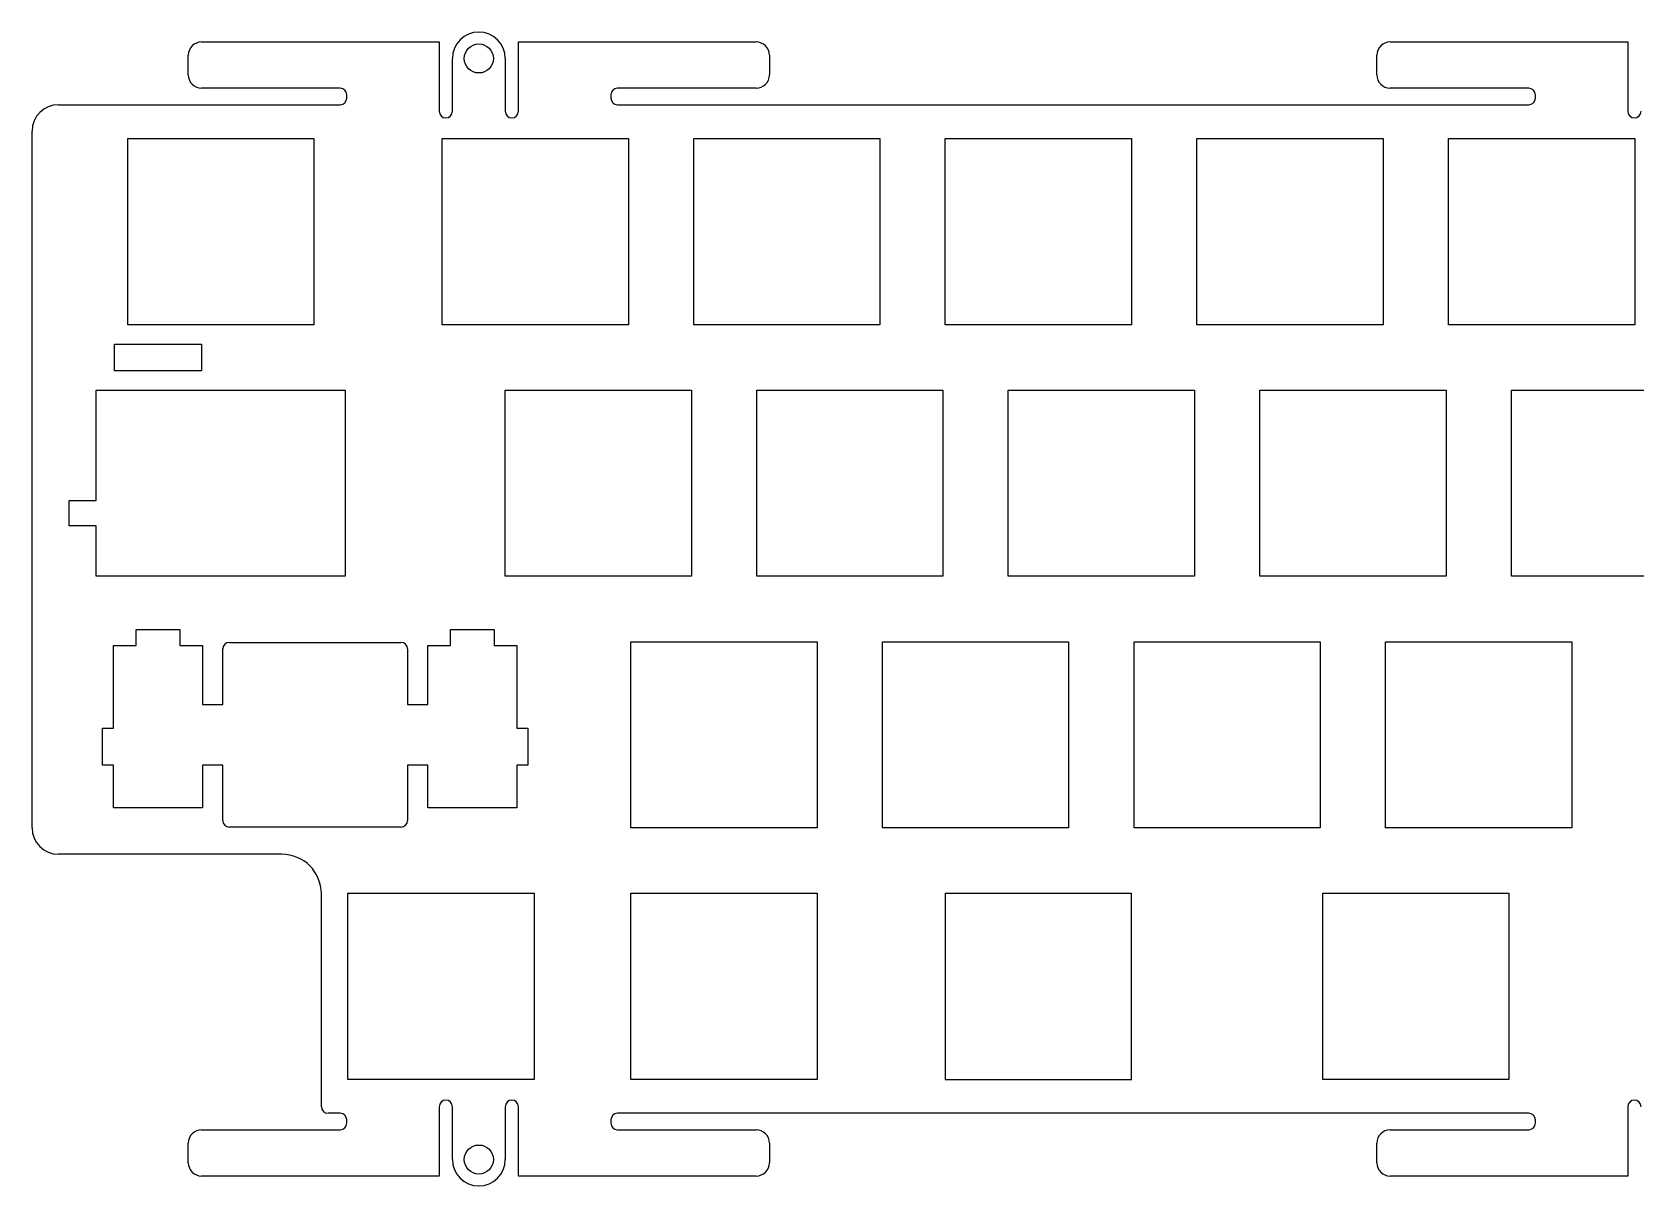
# Model space of a CAD drawing. Header units: millimetres. Extents: x 49 to 297, y 8 to 96.
# Drawn here: x 49.4 to 170.8, y 8.4 to 95.8 of the extents above; entities that cross this region are included whole.
import ezdxf

# ---------------------------------------------------------------- set-up
doc = ezdxf.new("R2010")
doc.units = ezdxf.units.MM
for name, color, linetype in [('Shape1110', 7, 'CONTINUOUS'), ('Shape1436', 7, 'CONTINUOUS'), ('Shape1437', 7, 'CONTINUOUS'), ('Shape1438', 7, 'CONTINUOUS'), ('Shape1439', 7, 'CONTINUOUS'), ('Shape1440', 7, 'CONTINUOUS'), ('Shape1441', 7, 'CONTINUOUS'), ('Shape1442', 7, 'CONTINUOUS'), ('Shape1443', 7, 'CONTINUOUS'), ('Shape1444', 7, 'CONTINUOUS'), ('Shape1445', 7, 'CONTINUOUS'), ('Shape1446', 7, 'CONTINUOUS'), ('Shape1447', 7, 'CONTINUOUS'), ('Shape1472', 7, 'CONTINUOUS'), ('Shape1473', 7, 'CONTINUOUS'), ('Shape1474', 7, 'CONTINUOUS'), ('Shape1475', 7, 'CONTINUOUS'), ('Shape1476', 7, 'CONTINUOUS'), ('Shape1477', 7, 'CONTINUOUS'), ('Shape1478', 7, 'CONTINUOUS'), ('Shape1479', 7, 'CONTINUOUS'), ('Shape1480', 7, 'CONTINUOUS'), ('Shape1481', 7, 'CONTINUOUS'), ('Shape1482', 7, 'CONTINUOUS'), ('Shape1483', 7, 'CONTINUOUS'), ('Shape1484', 7, 'CONTINUOUS'), ('Shape1485', 7, 'CONTINUOUS'), ('Shape1486', 7, 'CONTINUOUS'), ('Shape1487', 7, 'CONTINUOUS'), ('Shape1508', 7, 'CONTINUOUS'), ('Shape1509', 7, 'CONTINUOUS'), ('Shape1510', 7, 'CONTINUOUS'), ('Shape1511', 7, 'CONTINUOUS'), ('Shape1512', 7, 'CONTINUOUS'), ('Shape1513', 7, 'CONTINUOUS'), ('Shape1514', 7, 'CONTINUOUS'), ('Shape1515', 7, 'CONTINUOUS'), ('Shape1516', 7, 'CONTINUOUS'), ('Shape1517', 7, 'CONTINUOUS'), ('Shape1518', 7, 'CONTINUOUS'), ('Shape1519', 7, 'CONTINUOUS'), ('Shape1520', 7, 'CONTINUOUS'), ('Shape1521', 7, 'CONTINUOUS'), ('Shape1522', 7, 'CONTINUOUS'), ('Shape1523', 7, 'CONTINUOUS'), ('Shape1524', 7, 'CONTINUOUS'), ('Shape1525', 7, 'CONTINUOUS'), ('Shape1526', 7, 'CONTINUOUS'), ('Shape1527', 7, 'CONTINUOUS'), ('Shape1528', 7, 'CONTINUOUS'), ('Shape1529', 7, 'CONTINUOUS'), ('Shape1530', 7, 'CONTINUOUS'), ('Shape1531', 7, 'CONTINUOUS'), ('Shape1532', 7, 'CONTINUOUS'), ('Shape1533', 7, 'CONTINUOUS'), ('Shape1534', 7, 'CONTINUOUS'), ('Shape1535', 7, 'CONTINUOUS'), ('Shape1536', 7, 'CONTINUOUS'), ('Shape1537', 7, 'CONTINUOUS'), ('Shape1538', 7, 'CONTINUOUS'), ('Shape1539', 7, 'CONTINUOUS'), ('Shape1540', 7, 'CONTINUOUS'), ('Shape1542', 7, 'CONTINUOUS'), ('Shape1543', 7, 'CONTINUOUS'), ('Shape1600', 7, 'CONTINUOUS'), ('Shape1601', 7, 'CONTINUOUS'), ('Shape1602', 7, 'CONTINUOUS'), ('Shape1603', 7, 'CONTINUOUS'), ('Shape1604', 7, 'CONTINUOUS'), ('Shape1605', 7, 'CONTINUOUS'), ('Shape1606', 7, 'CONTINUOUS'), ('Shape1607', 7, 'CONTINUOUS'), ('Shape1608', 7, 'CONTINUOUS'), ('Shape1609', 7, 'CONTINUOUS'), ('Shape1610', 7, 'CONTINUOUS'), ('Shape1611', 7, 'CONTINUOUS'), ('Shape1612', 7, 'CONTINUOUS'), ('Shape1613', 7, 'CONTINUOUS'), ('Shape1614', 7, 'CONTINUOUS'), ('Shape1615', 7, 'CONTINUOUS'), ('Shape1616', 7, 'CONTINUOUS'), ('Shape1617', 7, 'CONTINUOUS'), ('Shape1618', 7, 'CONTINUOUS'), ('Shape1619', 7, 'CONTINUOUS'), ('Shape1620', 7, 'CONTINUOUS'), ('Shape1621', 7, 'CONTINUOUS'), ('Shape1622', 7, 'CONTINUOUS'), ('Shape1623', 7, 'CONTINUOUS'), ('Shape1624', 7, 'CONTINUOUS'), ('Shape1625', 7, 'CONTINUOUS'), ('Shape1626', 7, 'CONTINUOUS'), ('Shape1627', 7, 'CONTINUOUS'), ('Shape1628', 7, 'CONTINUOUS'), ('Shape1629', 7, 'CONTINUOUS'), ('Shape1630', 7, 'CONTINUOUS'), ('Shape1631', 7, 'CONTINUOUS'), ('Shape1632', 7, 'CONTINUOUS'), ('Shape1633', 7, 'CONTINUOUS'), ('Shape1634', 7, 'CONTINUOUS'), ('Shape1635', 7, 'CONTINUOUS'), ('Shape1636', 7, 'CONTINUOUS'), ('Shape1637', 7, 'CONTINUOUS'), ('Shape1638', 7, 'CONTINUOUS'), ('Shape1639', 7, 'CONTINUOUS'), ('Shape556', 7, 'CONTINUOUS'), ('Shape559', 7, 'CONTINUOUS'), ('Shape598', 7, 'CONTINUOUS'), ('Shape599', 7, 'CONTINUOUS'), ('Shape600', 7, 'CONTINUOUS'), ('Shape601', 7, 'CONTINUOUS'), ('Shape602', 7, 'CONTINUOUS'), ('Shape603', 7, 'CONTINUOUS'), ('Shape604', 7, 'CONTINUOUS'), ('Shape605', 7, 'CONTINUOUS'), ('Shape606', 7, 'CONTINUOUS'), ('Shape607', 7, 'CONTINUOUS'), ('Shape608', 7, 'CONTINUOUS'), ('Shape609', 7, 'CONTINUOUS'), ('Shape610', 7, 'CONTINUOUS'), ('Shape611', 7, 'CONTINUOUS'), ('Shape612', 7, 'CONTINUOUS'), ('Shape613', 7, 'CONTINUOUS'), ('Shape614', 7, 'CONTINUOUS'), ('Shape615', 7, 'CONTINUOUS'), ('Shape616', 7, 'CONTINUOUS'), ('Shape617', 7, 'CONTINUOUS'), ('Shape618', 7, 'CONTINUOUS'), ('Shape619', 7, 'CONTINUOUS'), ('Shape620', 7, 'CONTINUOUS'), ('Shape621', 7, 'CONTINUOUS'), ('Shape622', 7, 'CONTINUOUS'), ('Shape623', 7, 'CONTINUOUS'), ('Shape624', 7, 'CONTINUOUS'), ('Shape625', 7, 'CONTINUOUS'), ('Shape626', 7, 'CONTINUOUS'), ('Shape627', 7, 'CONTINUOUS'), ('Shape628', 7, 'CONTINUOUS'), ('Shape629', 7, 'CONTINUOUS'), ('Shape630', 7, 'CONTINUOUS'), ('Shape631', 7, 'CONTINUOUS'), ('Shape632', 7, 'CONTINUOUS'), ('Shape633', 7, 'CONTINUOUS'), ('Shape634', 7, 'CONTINUOUS'), ('Shape635', 7, 'CONTINUOUS'), ('Shape636', 7, 'CONTINUOUS'), ('Shape637', 7, 'CONTINUOUS'), ('Shape638', 7, 'CONTINUOUS'), ('Shape639', 7, 'CONTINUOUS'), ('Shape640', 7, 'CONTINUOUS'), ('Shape641', 7, 'CONTINUOUS'), ('Shape642', 7, 'CONTINUOUS'), ('Shape643', 7, 'CONTINUOUS'), ('Shape644', 7, 'CONTINUOUS'), ('Shape645', 7, 'CONTINUOUS'), ('Shape646', 7, 'CONTINUOUS'), ('Shape647', 7, 'CONTINUOUS'), ('Shape648', 7, 'CONTINUOUS'), ('Shape649', 7, 'CONTINUOUS'), ('Shape650', 7, 'CONTINUOUS'), ('Shape651', 7, 'CONTINUOUS'), ('Shape652', 7, 'CONTINUOUS'), ('Shape653', 7, 'CONTINUOUS'), ('Shape654', 7, 'CONTINUOUS'), ('Shape655', 7, 'CONTINUOUS'), ('Shape656', 7, 'CONTINUOUS'), ('Shape657', 7, 'CONTINUOUS'), ('Shape658', 7, 'CONTINUOUS'), ('Shape659', 7, 'CONTINUOUS'), ('Shape660', 7, 'CONTINUOUS'), ('Shape661', 7, 'CONTINUOUS'), ('Shape662', 7, 'CONTINUOUS'), ('Shape663', 7, 'CONTINUOUS'), ('Shape664', 7, 'CONTINUOUS'), ('Shape665', 7, 'CONTINUOUS'), ('Shape666', 7, 'CONTINUOUS'), ('Shape667', 7, 'CONTINUOUS'), ('Shape668', 7, 'CONTINUOUS'), ('Shape669', 7, 'CONTINUOUS'), ('Shape670', 7, 'CONTINUOUS'), ('Shape671', 7, 'CONTINUOUS'), ('Shape672', 7, 'CONTINUOUS'), ('Shape673', 7, 'CONTINUOUS'), ('Shape674', 7, 'CONTINUOUS'), ('Shape720', 7, 'CONTINUOUS'), ('Shape721', 7, 'CONTINUOUS'), ('Shape722', 7, 'CONTINUOUS'), ('Shape723', 7, 'CONTINUOUS'), ('Shape727', 7, 'CONTINUOUS'), ('Shape728', 7, 'CONTINUOUS'), ('Shape729', 7, 'CONTINUOUS'), ('Shape738', 7, 'CONTINUOUS'), ('Shape739', 7, 'CONTINUOUS'), ('Shape740', 7, 'CONTINUOUS'), ('Shape741', 7, 'CONTINUOUS'), ('Shape742', 7, 'CONTINUOUS'), ('Shape743', 7, 'CONTINUOUS'), ('Shape744', 7, 'CONTINUOUS'), ('Shape745', 7, 'CONTINUOUS'), ('Shape746', 7, 'CONTINUOUS'), ('Shape747', 7, 'CONTINUOUS'), ('Shape748', 7, 'CONTINUOUS'), ('Shape749', 7, 'CONTINUOUS'), ('Shape750', 7, 'CONTINUOUS'), ('Shape751', 7, 'CONTINUOUS'), ('Shape752', 7, 'CONTINUOUS'), ('Shape753', 7, 'CONTINUOUS')]:
    doc.layers.add(name, color=color, linetype=linetype)

msp = doc.modelspace()

# ---------------------------------------------------------------- linework, layer by layer
at = {"layer": 'Shape1110'}
msp.add_line((118.505, 30.5529), (132.605, 30.5529), dxfattribs=at)
at = {"layer": 'Shape1436'}
msp.add_line((54.215, 68.6529), (73.075, 68.6529), dxfattribs=at)
at = {"layer": 'Shape1437'}
msp.add_line((73.075, 68.6529), (73.075, 54.5529), dxfattribs=at)
at = {"layer": 'Shape1438'}
msp.add_line((73.075, 54.5529), (54.215, 54.5529), dxfattribs=at)
at = {"layer": 'Shape1439'}
msp.add_line((54.215, 54.5529), (54.215, 58.3849), dxfattribs=at)
at = {"layer": 'Shape1440'}
msp.add_line((54.215, 58.3849), (52.175, 58.3849), dxfattribs=at)
at = {"layer": 'Shape1441'}
msp.add_line((52.175, 58.3849), (52.175, 60.2849), dxfattribs=at)
at = {"layer": 'Shape1442'}
msp.add_line((52.175, 60.2849), (54.215, 60.2849), dxfattribs=at)
at = {"layer": 'Shape1443'}
msp.add_line((54.215, 60.2849), (54.215, 68.6529), dxfattribs=at)
at = {"layer": 'Shape1444'}
msp.add_line((118.505, 73.6029), (118.505, 87.7029), dxfattribs=at)
at = {"layer": 'Shape1445'}
msp.add_line((118.505, 87.7029), (132.605, 87.7029), dxfattribs=at)
at = {"layer": 'Shape1446'}
msp.add_line((132.605, 87.7029), (132.605, 73.6029), dxfattribs=at)
at = {"layer": 'Shape1447'}
msp.add_line((132.605, 73.6029), (118.505, 73.6029), dxfattribs=at)
at = {"layer": 'Shape1472'}
msp.add_line((151.845, 35.5029), (151.845, 49.6029), dxfattribs=at)
at = {"layer": 'Shape1473'}
msp.add_line((151.845, 49.6029), (165.945, 49.6029), dxfattribs=at)
at = {"layer": 'Shape1474'}
msp.add_line((165.945, 49.6029), (165.945, 35.5029), dxfattribs=at)
at = {"layer": 'Shape1475'}
msp.add_line((165.945, 35.5029), (151.845, 35.5029), dxfattribs=at)
at = {"layer": 'Shape1476'}
msp.add_line((132.795, 35.5029), (132.795, 49.6029), dxfattribs=at)
at = {"layer": 'Shape1477'}
msp.add_line((132.795, 49.6029), (146.895, 49.6029), dxfattribs=at)
at = {"layer": 'Shape1478'}
msp.add_line((146.895, 49.6029), (146.895, 35.5029), dxfattribs=at)
at = {"layer": 'Shape1479'}
msp.add_line((146.895, 35.5029), (132.795, 35.5029), dxfattribs=at)
at = {"layer": 'Shape1480'}
msp.add_line((113.745, 35.5029), (113.745, 49.6029), dxfattribs=at)
at = {"layer": 'Shape1481'}
msp.add_line((113.745, 49.6029), (127.845, 49.6029), dxfattribs=at)
at = {"layer": 'Shape1482'}
msp.add_line((127.845, 49.6029), (127.845, 35.5029), dxfattribs=at)
at = {"layer": 'Shape1483'}
msp.add_line((127.845, 35.5029), (113.745, 35.5029), dxfattribs=at)
at = {"layer": 'Shape1484'}
msp.add_line((94.695, 35.5029), (94.695, 49.6029), dxfattribs=at)
at = {"layer": 'Shape1485'}
msp.add_line((94.695, 49.6029), (108.795, 49.6029), dxfattribs=at)
at = {"layer": 'Shape1486'}
msp.add_line((108.795, 49.6029), (108.795, 35.5029), dxfattribs=at)
at = {"layer": 'Shape1487'}
msp.add_line((108.795, 35.5029), (94.695, 35.5029), dxfattribs=at)
at = {"layer": 'Shape1508'}
msp.add_line((156.605, 73.6029), (156.605, 87.7029), dxfattribs=at)
at = {"layer": 'Shape1509'}
msp.add_line((156.605, 87.7029), (170.705, 87.7029), dxfattribs=at)
at = {"layer": 'Shape1510'}
msp.add_line((170.705, 87.7029), (170.705, 73.6029), dxfattribs=at)
at = {"layer": 'Shape1511'}
msp.add_line((170.705, 73.6029), (156.605, 73.6029), dxfattribs=at)
at = {"layer": 'Shape1512'}
msp.add_line((137.555, 73.6029), (137.555, 87.7029), dxfattribs=at)
at = {"layer": 'Shape1513'}
msp.add_line((137.555, 87.7029), (151.655, 87.7029), dxfattribs=at)
at = {"layer": 'Shape1514'}
msp.add_line((151.655, 87.7029), (151.655, 73.6029), dxfattribs=at)
at = {"layer": 'Shape1515'}
msp.add_line((151.655, 73.6029), (137.555, 73.6029), dxfattribs=at)
at = {"layer": 'Shape1516'}
msp.add_line((99.455, 73.6029), (99.455, 87.7029), dxfattribs=at)
at = {"layer": 'Shape1517'}
msp.add_line((99.455, 87.7029), (113.555, 87.7029), dxfattribs=at)
at = {"layer": 'Shape1518'}
msp.add_line((113.555, 87.7029), (113.555, 73.6029), dxfattribs=at)
at = {"layer": 'Shape1519'}
msp.add_line((113.555, 73.6029), (99.455, 73.6029), dxfattribs=at)
at = {"layer": 'Shape1520'}
msp.add_line((80.405, 73.6029), (80.405, 87.7029), dxfattribs=at)
at = {"layer": 'Shape1521'}
msp.add_line((80.405, 87.7029), (94.505, 87.7029), dxfattribs=at)
at = {"layer": 'Shape1522'}
msp.add_line((94.505, 87.7029), (94.505, 73.6029), dxfattribs=at)
at = {"layer": 'Shape1523'}
msp.add_line((94.505, 73.6029), (80.405, 73.6029), dxfattribs=at)
at = {"layer": 'Shape1524'}
msp.add_line((85.175, 68.6529), (99.275, 68.6529), dxfattribs=at)
at = {"layer": 'Shape1525'}
msp.add_line((99.275, 68.6529), (99.275, 54.5529), dxfattribs=at)
at = {"layer": 'Shape1526'}
msp.add_line((99.275, 54.5529), (85.175, 54.5529), dxfattribs=at)
at = {"layer": 'Shape1527'}
msp.add_line((85.175, 54.5529), (85.175, 68.6529), dxfattribs=at)
at = {"layer": 'Shape1528'}
msp.add_line((104.225, 68.6529), (118.325, 68.6529), dxfattribs=at)
at = {"layer": 'Shape1529'}
msp.add_line((118.325, 68.6529), (118.325, 54.5529), dxfattribs=at)
at = {"layer": 'Shape1530'}
msp.add_line((118.325, 54.5529), (104.225, 54.5529), dxfattribs=at)
at = {"layer": 'Shape1531'}
msp.add_line((104.225, 54.5529), (104.225, 68.6529), dxfattribs=at)
at = {"layer": 'Shape1532'}
msp.add_line((123.275, 68.6529), (137.375, 68.6529), dxfattribs=at)
at = {"layer": 'Shape1533'}
msp.add_line((137.375, 68.6529), (137.375, 54.5529), dxfattribs=at)
at = {"layer": 'Shape1534'}
msp.add_line((137.375, 54.5529), (123.275, 54.5529), dxfattribs=at)
at = {"layer": 'Shape1535'}
msp.add_line((123.275, 54.5529), (123.275, 68.6529), dxfattribs=at)
at = {"layer": 'Shape1536'}
msp.add_line((142.325, 54.5529), (142.325, 68.6529), dxfattribs=at)
at = {"layer": 'Shape1537'}
msp.add_line((142.325, 68.6529), (156.425, 68.6529), dxfattribs=at)
at = {"layer": 'Shape1538'}
msp.add_line((156.425, 68.6529), (156.425, 54.5529), dxfattribs=at)
at = {"layer": 'Shape1539'}
msp.add_line((156.425, 54.5529), (142.325, 54.5529), dxfattribs=at)
at = {"layer": 'Shape1540'}
msp.add_line((161.375, 68.6529), (175.475, 68.6529), dxfattribs=at)
at = {"layer": 'Shape1542'}
msp.add_line((175.475, 54.5529), (161.375, 54.5529), dxfattribs=at)
at = {"layer": 'Shape1543'}
msp.add_line((161.375, 54.5529), (161.375, 68.6529), dxfattribs=at)
at = {"layer": 'Shape1600'}
msp.add_line((63.795, 36.0539), (63.795, 40.2529), dxfattribs=at)
at = {"layer": 'Shape1601'}
msp.add_arc((64.295, 36.0539), 0.5, 180, -90, dxfattribs=at)
at = {"layer": 'Shape1602'}
msp.add_line((63.795, 40.2529), (62.265, 40.2529), dxfattribs=at)
at = {"layer": 'Shape1603'}
msp.add_line((62.265, 40.2529), (62.265, 37.0239), dxfattribs=at)
at = {"layer": 'Shape1604'}
msp.add_line((62.265, 37.0239), (55.515, 37.0239), dxfattribs=at)
at = {"layer": 'Shape1605'}
msp.add_line((55.515, 37.0239), (55.515, 40.2529), dxfattribs=at)
at = {"layer": 'Shape1606'}
msp.add_line((55.515, 40.2529), (54.685, 40.2529), dxfattribs=at)
at = {"layer": 'Shape1607'}
msp.add_line((54.685, 40.2529), (54.685, 43.0529), dxfattribs=at)
at = {"layer": 'Shape1608'}
msp.add_line((54.685, 43.0529), (55.515, 43.0529), dxfattribs=at)
at = {"layer": 'Shape1609'}
msp.add_line((55.515, 43.0529), (55.515, 49.3229), dxfattribs=at)
at = {"layer": 'Shape1610'}
msp.add_line((55.515, 49.3229), (57.245, 49.3229), dxfattribs=at)
at = {"layer": 'Shape1611'}
msp.add_line((57.245, 49.3229), (57.245, 50.5229), dxfattribs=at)
at = {"layer": 'Shape1612'}
msp.add_line((57.245, 50.5229), (60.535, 50.5229), dxfattribs=at)
at = {"layer": 'Shape1613'}
msp.add_line((60.535, 50.5229), (60.535, 49.3229), dxfattribs=at)
at = {"layer": 'Shape1614'}
msp.add_line((60.535, 49.3229), (62.265, 49.3229), dxfattribs=at)
at = {"layer": 'Shape1615'}
msp.add_line((62.265, 49.3229), (62.265, 44.8539), dxfattribs=at)
at = {"layer": 'Shape1616'}
msp.add_line((62.265, 44.8539), (63.795, 44.8539), dxfattribs=at)
at = {"layer": 'Shape1617'}
msp.add_line((63.795, 44.8539), (63.795, 49.0529), dxfattribs=at)
at = {"layer": 'Shape1618'}
msp.add_line((64.295, 49.5529), (77.285, 49.5529), dxfattribs=at)
at = {"layer": 'Shape1619'}
msp.add_arc((64.295, 49.0529), 0.5, 90, 180, dxfattribs=at)
at = {"layer": 'Shape1620'}
msp.add_line((77.785, 49.0529), (77.785, 44.8539), dxfattribs=at)
at = {"layer": 'Shape1621'}
msp.add_arc((77.285, 49.0529), 0.5, 0, 90, dxfattribs=at)
at = {"layer": 'Shape1622'}
msp.add_line((77.785, 44.8539), (79.315, 44.8539), dxfattribs=at)
at = {"layer": 'Shape1623'}
msp.add_line((79.315, 44.8539), (79.315, 49.3229), dxfattribs=at)
at = {"layer": 'Shape1624'}
msp.add_line((79.315, 49.3229), (81.035, 49.3229), dxfattribs=at)
at = {"layer": 'Shape1625'}
msp.add_line((81.035, 49.3229), (81.035, 50.5229), dxfattribs=at)
at = {"layer": 'Shape1626'}
msp.add_line((81.035, 50.5229), (84.335, 50.5229), dxfattribs=at)
at = {"layer": 'Shape1627'}
msp.add_line((84.335, 50.5229), (84.335, 49.3229), dxfattribs=at)
at = {"layer": 'Shape1628'}
msp.add_line((84.335, 49.3229), (86.065, 49.3229), dxfattribs=at)
at = {"layer": 'Shape1629'}
msp.add_line((86.065, 49.3229), (86.065, 43.0529), dxfattribs=at)
at = {"layer": 'Shape1630'}
msp.add_line((86.065, 43.0529), (86.895, 43.0529), dxfattribs=at)
at = {"layer": 'Shape1631'}
msp.add_line((86.895, 43.0529), (86.895, 40.2529), dxfattribs=at)
at = {"layer": 'Shape1632'}
msp.add_line((86.895, 40.2529), (86.065, 40.2529), dxfattribs=at)
at = {"layer": 'Shape1633'}
msp.add_line((86.065, 40.2529), (86.065, 37.0239), dxfattribs=at)
at = {"layer": 'Shape1634'}
msp.add_line((86.065, 37.0239), (79.315, 37.0239), dxfattribs=at)
at = {"layer": 'Shape1635'}
msp.add_line((79.315, 37.0239), (79.315, 40.2529), dxfattribs=at)
at = {"layer": 'Shape1636'}
msp.add_line((79.315, 40.2529), (77.785, 40.2529), dxfattribs=at)
at = {"layer": 'Shape1637'}
msp.add_line((77.785, 40.2529), (77.785, 36.0539), dxfattribs=at)
at = {"layer": 'Shape1638'}
msp.add_arc((77.285, 36.0539), 0.5, -90, 0, dxfattribs=at)
at = {"layer": 'Shape1639'}
msp.add_line((77.285, 35.5539), (64.295, 35.5539), dxfattribs=at)
at = {"layer": 'Shape556'}
msp.add_circle((83.185, 93.7769), 1.1, dxfattribs=at)
at = {"layer": 'Shape559'}
msp.add_circle((83.185, 10.3789), 1.1, dxfattribs=at)
at = {"layer": 'Shape598'}
msp.add_arc((170.685, 14.3789), 0.5, 0, 180, dxfattribs=at)
at = {"layer": 'Shape599'}
msp.add_line((170.185, 14.3789), (170.185, 9.1289), dxfattribs=at)
at = {"layer": 'Shape600'}
msp.add_line((170.185, 9.1289), (152.185, 9.1289), dxfattribs=at)
at = {"layer": 'Shape601'}
msp.add_arc((152.185, 10.1289), 1, 180, -90, dxfattribs=at)
at = {"layer": 'Shape602'}
msp.add_line((151.185, 10.1289), (151.185, 11.6289), dxfattribs=at)
at = {"layer": 'Shape603'}
msp.add_arc((152.185, 11.6289), 1, 90, 180, dxfattribs=at)
at = {"layer": 'Shape604'}
msp.add_line((152.185, 12.6289), (162.685, 12.6289), dxfattribs=at)
at = {"layer": 'Shape605'}
msp.add_arc((162.685, 13.1289), 0.5, -90, 0, dxfattribs=at)
at = {"layer": 'Shape606'}
msp.add_line((163.185, 13.1289), (163.185, 13.3779), dxfattribs=at)
at = {"layer": 'Shape607'}
msp.add_arc((162.685, 13.3779), 0.5, 0, 90, dxfattribs=at)
at = {"layer": 'Shape608'}
msp.add_line((162.685, 13.8779), (93.685, 13.8779), dxfattribs=at)
at = {"layer": 'Shape609'}
msp.add_arc((93.685, 13.3779), 0.5, 90, 180, dxfattribs=at)
at = {"layer": 'Shape610'}
msp.add_line((93.185, 13.3779), (93.185, 13.1289), dxfattribs=at)
at = {"layer": 'Shape611'}
msp.add_arc((93.685, 13.1289), 0.5, 180, -90, dxfattribs=at)
at = {"layer": 'Shape612'}
msp.add_line((93.685, 12.6289), (104.185, 12.6289), dxfattribs=at)
at = {"layer": 'Shape613'}
msp.add_arc((104.185, 11.6289), 1, 0, 90, dxfattribs=at)
at = {"layer": 'Shape614'}
msp.add_line((105.185, 11.6289), (105.185, 10.1289), dxfattribs=at)
at = {"layer": 'Shape615'}
msp.add_arc((104.185, 10.1289), 1, -90, 0, dxfattribs=at)
at = {"layer": 'Shape616'}
msp.add_line((104.185, 9.1289), (86.185, 9.1289), dxfattribs=at)
at = {"layer": 'Shape617'}
msp.add_line((86.185, 9.1289), (86.185, 14.3789), dxfattribs=at)
at = {"layer": 'Shape618'}
msp.add_arc((85.685, 14.3789), 0.5, 0, 180, dxfattribs=at)
at = {"layer": 'Shape619'}
msp.add_line((85.185, 14.3789), (85.185, 10.3789), dxfattribs=at)
at = {"layer": 'Shape620'}
msp.add_arc((83.185, 10.3789), 2, 180, 0, dxfattribs=at)
at = {"layer": 'Shape621'}
msp.add_line((81.185, 10.3789), (81.185, 14.3789), dxfattribs=at)
at = {"layer": 'Shape622'}
msp.add_arc((80.685, 14.3789), 0.5, 0, 180, dxfattribs=at)
at = {"layer": 'Shape623'}
msp.add_line((80.185, 14.3789), (80.185, 9.1289), dxfattribs=at)
at = {"layer": 'Shape624'}
msp.add_line((80.185, 9.1289), (62.185, 9.1289), dxfattribs=at)
at = {"layer": 'Shape625'}
msp.add_arc((62.185, 10.1289), 1, 180, -90, dxfattribs=at)
at = {"layer": 'Shape626'}
msp.add_line((61.185, 10.1289), (61.185, 11.6289), dxfattribs=at)
at = {"layer": 'Shape627'}
msp.add_arc((62.185, 11.6289), 1, 90, 180, dxfattribs=at)
at = {"layer": 'Shape628'}
msp.add_line((62.185, 12.6289), (72.685, 12.6289), dxfattribs=at)
at = {"layer": 'Shape629'}
msp.add_arc((72.685, 13.1289), 0.5, -90, 0, dxfattribs=at)
at = {"layer": 'Shape630'}
msp.add_line((73.185, 13.1289), (73.185, 13.3779), dxfattribs=at)
at = {"layer": 'Shape631'}
msp.add_arc((72.685, 13.3779), 0.5, 0, 90, dxfattribs=at)
at = {"layer": 'Shape632'}
msp.add_line((72.685, 13.8779), (71.765, 13.8779), dxfattribs=at)
at = {"layer": 'Shape633'}
msp.add_arc((71.765, 14.3779), 0.5, 180, -90, dxfattribs=at)
at = {"layer": 'Shape634'}
msp.add_line((71.265, 14.3779), (71.265, 30.5029), dxfattribs=at)
at = {"layer": 'Shape635'}
msp.add_arc((68.265, 30.5029), 3, 0, 90, dxfattribs=at)
at = {"layer": 'Shape636'}
msp.add_line((68.265, 33.5029), (51.355, 33.5029), dxfattribs=at)
at = {"layer": 'Shape637'}
msp.add_arc((51.355, 35.5029), 2, 180, -90, dxfattribs=at)
at = {"layer": 'Shape638'}
msp.add_line((49.355, 35.5029), (49.355, 88.2779), dxfattribs=at)
at = {"layer": 'Shape639'}
msp.add_arc((51.355, 88.2779), 2, 90, 180, dxfattribs=at)
at = {"layer": 'Shape640'}
msp.add_line((51.355, 90.2779), (72.685, 90.2779), dxfattribs=at)
at = {"layer": 'Shape641'}
msp.add_arc((72.685, 90.7779), 0.5, -90, 0, dxfattribs=at)
at = {"layer": 'Shape642'}
msp.add_line((73.185, 90.7779), (73.185, 91.0269), dxfattribs=at)
at = {"layer": 'Shape643'}
msp.add_arc((72.685, 91.0269), 0.5, 0, 90, dxfattribs=at)
at = {"layer": 'Shape644'}
msp.add_line((72.685, 91.5269), (62.185, 91.5269), dxfattribs=at)
at = {"layer": 'Shape645'}
msp.add_arc((62.185, 92.5269), 1, 180, -90, dxfattribs=at)
at = {"layer": 'Shape646'}
msp.add_line((61.185, 92.5269), (61.185, 94.0269), dxfattribs=at)
at = {"layer": 'Shape647'}
msp.add_arc((62.185, 94.0269), 1, 90, 180, dxfattribs=at)
at = {"layer": 'Shape648'}
msp.add_line((62.185, 95.0269), (80.185, 95.0269), dxfattribs=at)
at = {"layer": 'Shape649'}
msp.add_line((80.185, 95.0269), (80.185, 89.7769), dxfattribs=at)
at = {"layer": 'Shape650'}
msp.add_arc((80.685, 89.7769), 0.5, 180, 0, dxfattribs=at)
at = {"layer": 'Shape651'}
msp.add_line((81.185, 89.7769), (81.185, 93.7769), dxfattribs=at)
at = {"layer": 'Shape652'}
msp.add_arc((83.185, 93.7769), 2, 0, 180, dxfattribs=at)
at = {"layer": 'Shape653'}
msp.add_line((85.185, 93.7769), (85.185, 89.7769), dxfattribs=at)
at = {"layer": 'Shape654'}
msp.add_arc((85.685, 89.7769), 0.5, 180, 0, dxfattribs=at)
at = {"layer": 'Shape655'}
msp.add_line((86.185, 89.7769), (86.185, 95.0269), dxfattribs=at)
at = {"layer": 'Shape656'}
msp.add_line((86.185, 95.0269), (104.185, 95.0269), dxfattribs=at)
at = {"layer": 'Shape657'}
msp.add_arc((104.185, 94.0269), 1, 0, 90, dxfattribs=at)
at = {"layer": 'Shape658'}
msp.add_line((105.185, 94.0269), (105.185, 92.5269), dxfattribs=at)
at = {"layer": 'Shape659'}
msp.add_arc((104.185, 92.5269), 1, -90, 0, dxfattribs=at)
at = {"layer": 'Shape660'}
msp.add_line((104.185, 91.5269), (93.685, 91.5269), dxfattribs=at)
at = {"layer": 'Shape661'}
msp.add_arc((93.685, 91.0269), 0.5, 90, 180, dxfattribs=at)
at = {"layer": 'Shape662'}
msp.add_line((93.185, 91.0269), (93.185, 90.7779), dxfattribs=at)
at = {"layer": 'Shape663'}
msp.add_arc((93.685, 90.7779), 0.5, 180, -90, dxfattribs=at)
at = {"layer": 'Shape664'}
msp.add_line((93.685, 90.2779), (162.685, 90.2779), dxfattribs=at)
at = {"layer": 'Shape665'}
msp.add_arc((162.685, 90.7779), 0.5, -90, 0, dxfattribs=at)
at = {"layer": 'Shape666'}
msp.add_line((163.185, 90.7779), (163.185, 91.0269), dxfattribs=at)
at = {"layer": 'Shape667'}
msp.add_arc((162.685, 91.0269), 0.5, 0, 90, dxfattribs=at)
at = {"layer": 'Shape668'}
msp.add_line((162.685, 91.5269), (152.185, 91.5269), dxfattribs=at)
at = {"layer": 'Shape669'}
msp.add_arc((152.185, 92.5269), 1, 180, -90, dxfattribs=at)
at = {"layer": 'Shape670'}
msp.add_line((151.185, 92.5269), (151.185, 94.0269), dxfattribs=at)
at = {"layer": 'Shape671'}
msp.add_arc((152.185, 94.0269), 1, 90, 180, dxfattribs=at)
at = {"layer": 'Shape672'}
msp.add_line((152.185, 95.0269), (170.185, 95.0269), dxfattribs=at)
at = {"layer": 'Shape673'}
msp.add_line((170.185, 95.0269), (170.185, 89.7769), dxfattribs=at)
at = {"layer": 'Shape674'}
msp.add_arc((170.685, 89.7769), 0.5, 180, 0, dxfattribs=at)
at = {"layer": 'Shape720'}
msp.add_line((62.175, 72.1289), (62.175, 70.1289), dxfattribs=at)
at = {"layer": 'Shape721'}
msp.add_line((62.175, 70.1289), (55.595, 70.1289), dxfattribs=at)
at = {"layer": 'Shape722'}
msp.add_line((55.595, 70.1289), (55.595, 72.1289), dxfattribs=at)
at = {"layer": 'Shape723'}
msp.add_line((55.595, 72.1289), (62.175, 72.1289), dxfattribs=at)
at = {"layer": 'Shape727'}
msp.add_line((118.505, 30.5529), (118.505, 16.4529), dxfattribs=at)
at = {"layer": 'Shape728'}
msp.add_line((118.505, 16.4529), (132.605, 16.4529), dxfattribs=at)
at = {"layer": 'Shape729'}
msp.add_line((132.605, 16.4529), (132.605, 30.5529), dxfattribs=at)
at = {"layer": 'Shape738'}
msp.add_line((94.695, 16.4529), (94.695, 30.5529), dxfattribs=at)
at = {"layer": 'Shape739'}
msp.add_line((94.695, 30.5529), (108.795, 30.5529), dxfattribs=at)
at = {"layer": 'Shape740'}
msp.add_line((108.795, 30.5529), (108.795, 16.4529), dxfattribs=at)
at = {"layer": 'Shape741'}
msp.add_line((108.795, 16.4529), (94.695, 16.4529), dxfattribs=at)
at = {"layer": 'Shape742'}
msp.add_line((73.265, 30.5529), (87.365, 30.5529), dxfattribs=at)
at = {"layer": 'Shape743'}
msp.add_line((87.365, 30.5529), (87.365, 16.4529), dxfattribs=at)
at = {"layer": 'Shape744'}
msp.add_line((87.365, 16.4529), (73.265, 16.4529), dxfattribs=at)
at = {"layer": 'Shape745'}
msp.add_line((73.265, 16.4529), (73.265, 30.5529), dxfattribs=at)
at = {"layer": 'Shape746'}
msp.add_line((56.595, 87.7029), (70.695, 87.7029), dxfattribs=at)
at = {"layer": 'Shape747'}
msp.add_line((70.695, 87.7029), (70.695, 73.6029), dxfattribs=at)
at = {"layer": 'Shape748'}
msp.add_line((70.695, 73.6029), (56.595, 73.6029), dxfattribs=at)
at = {"layer": 'Shape749'}
msp.add_line((56.595, 73.6029), (56.595, 87.7029), dxfattribs=at)
at = {"layer": 'Shape750'}
msp.add_line((147.085, 30.5529), (161.185, 30.5529), dxfattribs=at)
at = {"layer": 'Shape751'}
msp.add_line((161.185, 30.5529), (161.185, 16.4529), dxfattribs=at)
at = {"layer": 'Shape752'}
msp.add_line((161.185, 16.4529), (147.085, 16.4529), dxfattribs=at)
at = {"layer": 'Shape753'}
msp.add_line((147.085, 16.4529), (147.085, 30.5529), dxfattribs=at)

doc.saveas('drawing.dxf')
